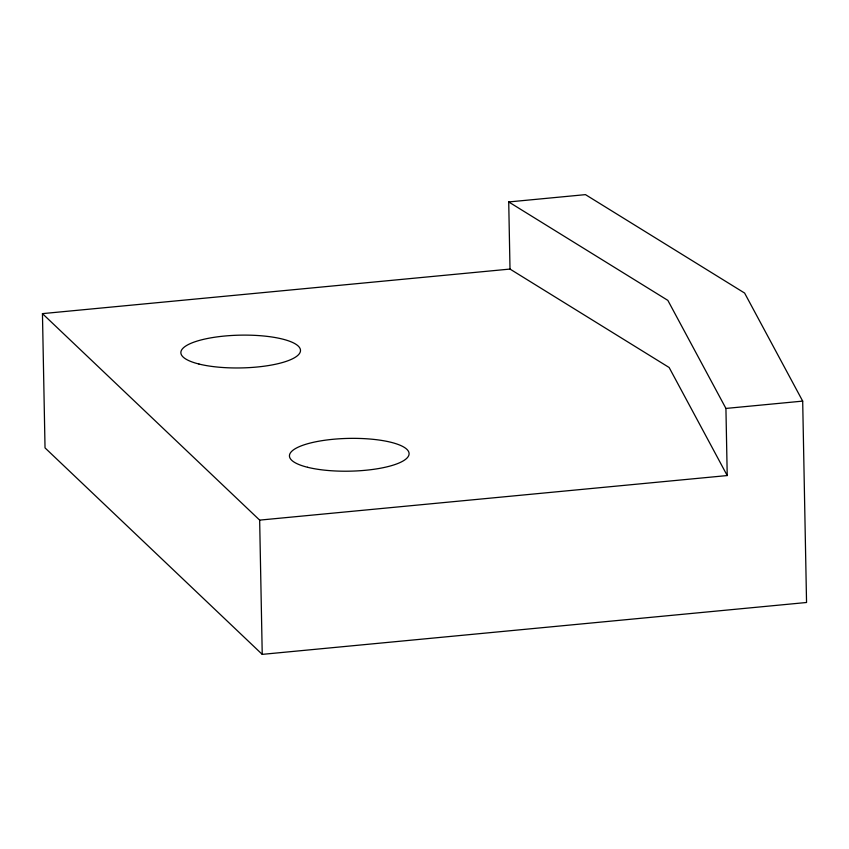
<?xml version="1.0" encoding="UTF-8"?>
<svg xmlns="http://www.w3.org/2000/svg" width="849" height="849" viewBox="0 0 849 849"><rect width="100%" height="100%" fill="white"/><g stroke="black" fill="none" stroke-linecap="round" stroke-linejoin="round"><path stroke-width="1.27" d="M510.005 269.069L508.721 201.945L585.47 194.633L744.605 293.054L802.687 401.11L806.55 602.493L262.235 654.367L45.029 447.89L42.45 313.631L510.005 269.069L669.139 367.5L727.222 475.557L259.656 520.119L42.45 313.631M508.721 201.945L667.845 300.376L725.927 408.433L802.687 401.11M725.927 408.433L727.222 475.557M259.656 520.119L262.235 654.367M307.561 467.279A59.833 16.396 -1.1 0 0 407.265 457.77A59.833 16.396 -1.1 0 0 332.978 439.294A59.833 16.396 -1.1 0 0 307.561 467.279M198.953 364.03A59.833 16.396 -1.1 0 0 298.668 354.532A59.833 16.396 -1.1 0 0 224.369 336.055A59.833 16.396 -1.1 0 0 198.953 364.03"/></g></svg>
